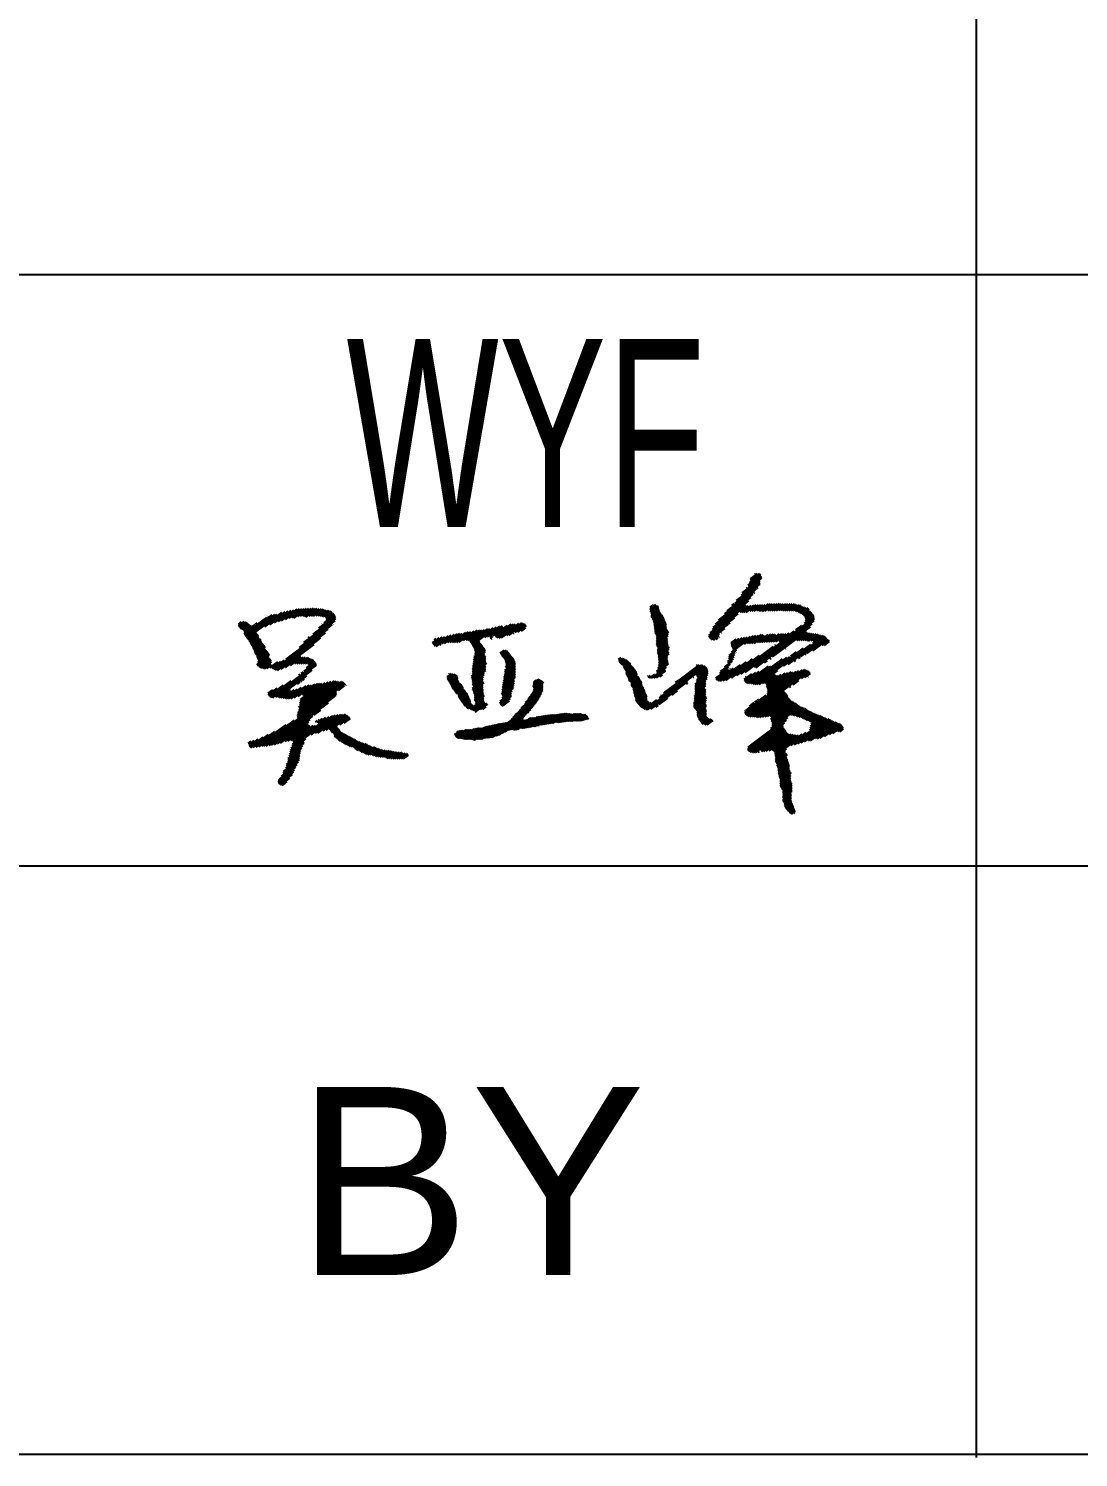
# Model space of a CAD drawing. Header units: millimetres. Extents: x -170 to 250, y -82 to 215.
# Drawn here: x 209.34 to 215.74, y 70.38 to 79.09 of the extents above; entities that cross this region are included whole.
import ezdxf

# ---------------------------------------------------------------- set-up
doc = ezdxf.new("R2010")
doc.units = ezdxf.units.MM
doc.styles.add('Arial', font='ARIAL.TTF', dxfattribs={"height": 0.2})
doc.styles.add('Arial Narrow', font='ARIALN.TTF', dxfattribs={"height": 0.2})

# ---------------------------------------------------------------- blocks, each defined once
blk = doc.blocks.new('Unknown-234524981-42925')
at = {"color": 7, "linetype": 'Continuous'}
for p, q in [((215.1216, 70.3806), (215.1216, 95.6122)), ((167.076, 77.5886), (234.9464, 77.5886)), ((167.076, 73.9853), (234.9464, 73.9851)), ((167.076, 70.4008), (234.9253, 70.4008))]:
    blk.add_line(p, q, dxfattribs=at)
at = {"color": 7, "linetype": 'Continuous', "style": 'Arial'}
blk.add_text('BY', height=1.14609, dxfattribs=at).set_placement((210.9695, 71.492))
blk = doc.blocks.new('Unknown-234524981-42928')
at = {"color": 3, "linetype": 'Continuous'}
for p, q in [((213.7304, 75.6951), (213.8096, 75.7541)), ((213.7321, 75.6866), (213.8136, 75.7473)), ((213.737, 75.7098), (213.807, 75.7619)), ((213.7429, 75.7336), (213.7857, 75.7655)), ((213.743, 75.724), (213.7998, 75.7663)), ((213.7716, 75.7648), (213.7733, 75.7661)), ((213.6009, 75.54), (213.7803, 75.6737)), ((213.6495, 75.586), (213.8034, 75.7006)), ((213.658, 75.602), (213.8024, 75.7097)), ((213.6884, 75.6345), (213.8038, 75.7205)), ((213.694, 75.6484), (213.8131, 75.7372)), ((213.7198, 75.6774), (213.7252, 75.6814)), ((213.7831, 75.6758), (213.7897, 75.6807)), ((213.1314, 75.5513), (213.1664, 75.5775)), ((213.1321, 75.5421), (213.1726, 75.5723)), ((213.1329, 75.5622), (213.148, 75.5735)), ((213.1508, 75.5756), (213.1531, 75.5773)), ((213.5114, 75.4245), (213.7162, 75.5771)), ((213.517, 75.4384), (213.7331, 75.5995)), ((213.5303, 75.4581), (213.7467, 75.6193)), ((213.5484, 75.4813), (213.7608, 75.6396)), ((213.5874, 75.5202), (213.7702, 75.6564)), ((213.6292, 75.5708), (213.6466, 75.5838)), ((213.6913, 75.5293), (213.7474, 75.571)), ((213.7031, 75.5283), (213.7638, 75.5735)), ((213.7168, 75.5287), (213.7788, 75.5749)), ((213.7409, 75.5369), (213.7934, 75.5761)), ((213.7535, 75.5366), (213.8065, 75.5761)), ((213.767, 75.5368), (213.8197, 75.5761)), ((213.7688, 75.6455), (213.7709, 75.6471)), ((213.7827, 75.5388), (213.8332, 75.5764)), ((213.7941, 75.5375), (213.8529, 75.5813)), ((213.8054, 75.5362), (213.8664, 75.5817)), ((213.8177, 75.5356), (213.8788, 75.5811)), ((213.8318, 75.5363), (213.8919, 75.5811)), ((213.8496, 75.5398), (213.9061, 75.5819)), ((213.8627, 75.5398), (213.921, 75.5833)), ((213.8758, 75.5398), (213.933, 75.5824)), ((213.8889, 75.5398), (213.9457, 75.5821)), ((213.902, 75.5398), (213.9588, 75.5821)), ((213.9171, 75.5413), (213.9719, 75.5821)), ((213.9291, 75.5405), (213.985, 75.5821)), ((213.941, 75.5396), (213.9981, 75.5821)), ((213.9531, 75.5388), (214.0112, 75.5821)), ((213.9659, 75.5386), (214.0207, 75.5794)), ((213.9795, 75.539), (214.0298, 75.5765)), ((213.9933, 75.5395), (214.0423, 75.576)), ((214.0056, 75.5389), (214.0511, 75.5728)), ((210.6577, 75.397), (210.7949, 75.4993)), ((210.6606, 75.3894), (210.8285, 75.5145)), ((210.6642, 75.3823), (210.844, 75.5163)), ((210.6684, 75.3757), (210.8562, 75.5157)), ((210.6733, 75.3696), (210.8858, 75.5279)), ((210.782, 75.4408), (210.9065, 75.5336)), ((210.8023, 75.5048), (210.8047, 75.5066)), ((210.8129, 75.4541), (210.9252, 75.5378)), ((210.8425, 75.4664), (210.9424, 75.5409)), ((210.8663, 75.4744), (210.9597, 75.544)), ((210.8839, 75.4777), (210.9806, 75.5497)), ((210.9096, 75.4871), (210.9946, 75.5505)), ((210.932, 75.494), (211.0081, 75.5507)), ((210.9471, 75.4955), (211.0223, 75.5515)), ((210.9591, 75.4947), (211.0365, 75.5523)), ((210.9847, 75.5041), (211.0507, 75.5532)), ((211.0008, 75.5062), (211.0648, 75.554)), ((211.0136, 75.506), (211.079, 75.5548)), ((211.0204, 75.3451), (211.2155, 75.4905)), ((211.0256, 75.5052), (211.091, 75.554)), ((211.0335, 75.5014), (211.1026, 75.5528)), ((211.0537, 75.5066), (211.1148, 75.5521)), ((211.0668, 75.5066), (211.1277, 75.552)), ((211.0773, 75.3973), (211.2151, 75.4999)), ((211.0799, 75.5066), (211.1377, 75.5497)), ((211.096, 75.5088), (211.1468, 75.5467)), ((211.1076, 75.5077), (211.1561, 75.5439)), ((211.1113, 75.4324), (211.2139, 75.5089)), ((211.119, 75.5065), (211.1662, 75.5416)), ((211.1301, 75.505), (211.1776, 75.5404)), ((211.1408, 75.5032), (211.1874, 75.5379)), ((211.1437, 75.4663), (211.2105, 75.5161)), ((211.1515, 75.5014), (211.1942, 75.5332)), ((211.1565, 75.4856), (211.2064, 75.5228)), ((211.1568, 75.4956), (211.1969, 75.5254)), ((213.1328, 75.5328), (213.1825, 75.5699)), ((213.1387, 75.5275), (213.1847, 75.5618)), ((213.1387, 75.5177), (213.1862, 75.5532)), ((213.1387, 75.508), (213.1883, 75.545)), ((213.1387, 75.4982), (213.1912, 75.5374)), ((213.1441, 75.4925), (213.1953, 75.5306)), ((213.1459, 75.4841), (213.1994, 75.5239)), ((213.1517, 75.4786), (213.2035, 75.5172)), ((213.153, 75.4698), (213.2092, 75.5117)), ((213.1543, 75.461), (213.2128, 75.5046)), ((213.1556, 75.4522), (213.2179, 75.4987)), ((213.1569, 75.4434), (213.2202, 75.4906)), ((213.4897, 75.379), (213.6485, 75.4973)), ((213.4898, 75.3889), (213.6681, 75.5217)), ((213.498, 75.4048), (213.7196, 75.5699)), ((213.6603, 75.1449), (214.1339, 75.4978)), ((213.6807, 75.5311), (213.731, 75.5686)), ((213.684, 75.1528), (214.1338, 75.488)), ((214.0154, 75.5365), (214.0578, 75.568)), ((214.0252, 75.534), (214.066, 75.5644)), ((214.034, 75.5308), (214.0753, 75.5615)), ((214.0421, 75.5271), (214.0823, 75.557)), ((214.0493, 75.5227), (214.0959, 75.5574)), ((214.0565, 75.5183), (214.1006, 75.5511)), ((214.0635, 75.5137), (214.1022, 75.5426)), ((214.07, 75.5088), (214.1091, 75.5379)), ((214.0737, 75.4628), (214.1325, 75.5066)), ((214.0745, 75.5024), (214.1144, 75.5321)), ((214.0776, 75.495), (214.1193, 75.526)), ((214.0794, 75.4767), (214.1293, 75.5139)), ((214.0795, 75.4866), (214.1247, 75.5203)), ((210.6214, 75.4481), (210.6564, 75.4741)), ((210.6214, 75.4578), (210.6398, 75.4716)), ((210.6252, 75.4411), (210.6673, 75.4725)), ((210.6305, 75.4353), (210.6741, 75.4678)), ((210.6354, 75.4292), (210.6809, 75.4632)), ((210.6419, 75.4243), (210.6877, 75.4584)), ((210.6499, 75.4205), (210.6944, 75.4537)), ((210.6566, 75.406), (210.7233, 75.4557)), ((210.6578, 75.4166), (210.702, 75.4495)), ((210.6793, 75.3643), (210.7334, 75.4046)), ((210.6856, 75.3592), (210.7391, 75.3991)), ((210.7268, 75.4583), (210.7365, 75.4655)), ((210.8392, 75.1808), (211.1689, 75.4265)), ((210.8473, 75.1771), (211.1523, 75.4044)), ((210.9128, 75.2454), (211.1925, 75.4539)), ((210.9933, 75.3151), (211.2123, 75.4784)), ((211.1323, 75.4578), (211.1341, 75.4592)), ((211.1976, 75.4576), (211.1994, 75.459)), ((211.8781, 75.3399), (211.9576, 75.3992)), ((211.8985, 75.3454), (211.9725, 75.4005)), ((211.9132, 75.3465), (211.986, 75.4008)), ((211.9263, 75.3465), (212.0081, 75.4075)), ((211.9394, 75.3465), (212.0254, 75.4106)), ((211.9525, 75.3465), (212.0396, 75.4114)), ((211.9671, 75.3477), (212.059, 75.4161)), ((211.9938, 75.3578), (212.08, 75.422)), ((212.0104, 75.3604), (212.0931, 75.422)), ((212.0211, 75.3586), (212.1062, 75.422)), ((212.0301, 75.3555), (212.1212, 75.4235)), ((212.0344, 75.349), (212.1418, 75.429)), ((212.0388, 75.3425), (212.1556, 75.4295)), ((212.0431, 75.3359), (212.176, 75.435)), ((212.0472, 75.3292), (212.1949, 75.4393)), ((212.1244, 75.377), (212.2161, 75.4453)), ((212.1412, 75.3797), (212.2319, 75.4473)), ((212.1543, 75.3797), (212.2352, 75.44)), ((212.1755, 75.3858), (212.2625, 75.4506)), ((212.1886, 75.3858), (212.285, 75.4576)), ((212.1921, 75.3786), (212.299, 75.4583)), ((212.1992, 75.3742), (212.3121, 75.4583)), ((212.2113, 75.3734), (212.3311, 75.4627)), ((212.2263, 75.3748), (212.3487, 75.466)), ((212.2576, 75.3883), (212.3594, 75.4642)), ((212.2735, 75.3904), (212.3676, 75.4606)), ((212.2989, 75.3997), (212.3037, 75.4032)), ((212.3092, 75.4073), (212.3742, 75.4558)), ((212.3249, 75.4092), (212.3778, 75.4487)), ((212.3467, 75.4158), (212.3741, 75.4362)), ((213.1582, 75.4346), (213.2208, 75.4813)), ((213.1595, 75.4259), (213.2261, 75.4755)), ((213.1607, 75.4072), (213.2319, 75.4603)), ((213.1608, 75.4171), (213.23, 75.4686)), ((213.1622, 75.3986), (213.2319, 75.4505)), ((213.1664, 75.392), (213.2319, 75.4408)), ((213.1711, 75.3857), (213.2333, 75.432)), ((213.1711, 75.3759), (213.2376, 75.4255)), ((213.1711, 75.3662), (213.2416, 75.4187)), ((213.1711, 75.3564), (213.2452, 75.4116)), ((213.1711, 75.3466), (213.2449, 75.4016)), ((213.4936, 75.3722), (213.6089, 75.4581)), ((213.499, 75.3665), (213.587, 75.432)), ((213.5056, 75.3616), (213.5541, 75.3977)), ((213.5652, 75.406), (213.5671, 75.4074)), ((213.612, 75.4604), (213.6208, 75.4669)), ((213.7118, 75.1638), (214.133, 75.4776)), ((213.7673, 75.1953), (214.1208, 75.4588)), ((213.7758, 75.1919), (214.1105, 75.4414)), ((213.7984, 75.3454), (213.8685, 75.3977)), ((213.8127, 75.3463), (213.8812, 75.3974)), ((213.827, 75.3472), (213.8928, 75.3963)), ((213.8556, 75.349), (213.9211, 75.3979)), ((213.8698, 75.3499), (213.9342, 75.3979)), ((213.8841, 75.3508), (213.9473, 75.3979)), ((213.8975, 75.351), (213.9604, 75.3979)), ((213.9169, 75.3556), (213.98, 75.4027)), ((213.9207, 75.3487), (214.0092, 75.4147)), ((213.9221, 75.2912), (214.0859, 75.4132)), ((214.0197, 75.4225), (214.0559, 75.4495)), ((214.0257, 75.3586), (214.0908, 75.4071)), ((214.0388, 75.3586), (214.0992, 75.4037)), ((214.0519, 75.3586), (214.1104, 75.4022)), ((214.065, 75.3586), (214.1216, 75.4008)), ((214.0781, 75.3586), (214.1328, 75.3994)), ((214.0872, 75.3556), (214.1439, 75.3979)), ((214.0973, 75.3534), (214.1551, 75.3965)), ((210.6863, 75.35), (210.7445, 75.3933)), ((210.6944, 75.3463), (210.7468, 75.3853)), ((210.696, 75.3377), (210.7484, 75.3768)), ((210.6991, 75.3303), (210.7526, 75.3701)), ((210.7035, 75.3238), (210.7597, 75.3656)), ((210.7072, 75.3167), (210.7615, 75.3572)), ((210.7106, 75.3095), (210.7645, 75.3497)), ((210.714, 75.3023), (210.769, 75.3433)), ((210.7173, 75.295), (210.7738, 75.3371)), ((210.7206, 75.2877), (210.7797, 75.3317)), ((210.7216, 75.2787), (210.7844, 75.3255)), ((210.7259, 75.2721), (210.787, 75.3176)), ((210.8595, 75.1764), (211.1038, 75.3584)), ((210.8826, 75.1838), (211.0835, 75.3335)), ((211.0465, 75.3743), (211.0543, 75.3801)), ((211.104, 75.3586), (211.1249, 75.3742)), ((211.8047, 75.3438), (211.8458, 75.3744)), ((211.8051, 75.3538), (211.8059, 75.3544)), ((211.8079, 75.3364), (211.8633, 75.3777)), ((211.8132, 75.3306), (211.8803, 75.3806)), ((211.8162, 75.3621), (211.8284, 75.3712)), ((211.8179, 75.3244), (211.9016, 75.3867)), ((211.8283, 75.3223), (211.9198, 75.3905)), ((211.8504, 75.3291), (211.8585, 75.3351)), ((211.8624, 75.338), (211.9382, 75.3945)), ((212.051, 75.3223), (212.093, 75.3536)), ((212.0547, 75.3153), (212.0955, 75.3457)), ((212.0581, 75.2593), (212.1269, 75.3105)), ((212.0583, 75.3082), (212.1009, 75.3399)), ((212.0614, 75.3008), (212.1069, 75.3347)), ((212.0633, 75.2729), (212.1204, 75.3154)), ((212.0637, 75.2927), (212.1112, 75.3281)), ((212.0648, 75.2837), (212.1138, 75.3203)), ((212.156, 75.3713), (212.1722, 75.3833)), ((212.1621, 75.3661), (212.1691, 75.3713)), ((213.1711, 75.3369), (213.2419, 75.3896)), ((213.1711, 75.3271), (213.2381, 75.377)), ((213.1745, 75.3198), (213.2385, 75.3676)), ((213.1764, 75.292), (213.2411, 75.3402)), ((213.1767, 75.302), (213.2398, 75.349)), ((213.177, 75.2827), (213.2425, 75.3315)), ((213.1786, 75.2741), (213.244, 75.3228)), ((213.1787, 75.3132), (213.239, 75.3581)), ((213.1806, 75.2659), (213.2499, 75.3175)), ((213.5175, 75.3607), (213.5522, 75.3866)), ((213.5347, 75.3638), (213.5477, 75.3734)), ((213.5521, 75.3767), (213.5551, 75.379)), ((213.6263, 75.3344), (213.6751, 75.3707)), ((213.6265, 75.3443), (213.6568, 75.3668)), ((213.6278, 75.2866), (213.7612, 75.3861)), ((213.6285, 75.3263), (213.6926, 75.374)), ((213.6307, 75.3181), (213.7088, 75.3763)), ((213.6313, 75.1331), (213.8848, 75.322)), ((213.6341, 75.3109), (213.7253, 75.3788)), ((213.6361, 75.3026), (213.7435, 75.3827)), ((213.7076, 75.3364), (213.7767, 75.3879)), ((213.7261, 75.3404), (213.7921, 75.3895)), ((213.7384, 75.3398), (213.8117, 75.3944)), ((213.7511, 75.3395), (213.8219, 75.3923)), ((213.766, 75.3409), (213.8302, 75.3887)), ((213.7697, 75.0898), (214.0673, 75.3115)), ((213.7828, 75.0898), (214.1118, 75.3349)), ((213.7871, 75.3468), (213.8525, 75.3955)), ((213.8413, 75.3481), (213.9011, 75.3927)), ((213.8923, 75.3276), (213.8993, 75.3328)), ((213.9455, 75.2013), (214.1941, 75.3865)), ((213.9743, 75.2129), (214.2021, 75.3827)), ((214.049, 75.2589), (214.2074, 75.3768)), ((214.0883, 75.2783), (214.2117, 75.3703)), ((214.1134, 75.3556), (214.1642, 75.3935)), ((214.1236, 75.2949), (214.2177, 75.365)), ((214.125, 75.3448), (214.1286, 75.3474)), ((214.1259, 75.3552), (214.1737, 75.3908)), ((214.1306, 75.349), (214.1842, 75.3889)), ((214.1816, 75.3284), (214.2255, 75.3611)), ((214.1949, 75.3285), (214.2254, 75.3512)), ((210.7321, 75.267), (210.7857, 75.3069)), ((210.7338, 75.2097), (210.8121, 75.268)), ((210.7346, 75.2591), (210.7907, 75.3008)), ((210.736, 75.2504), (210.7965, 75.2954)), ((210.7385, 75.2034), (210.8102, 75.2568)), ((210.7397, 75.2433), (210.8023, 75.29)), ((210.7397, 75.2238), (210.8106, 75.2766)), ((210.743, 75.236), (210.8069, 75.2837)), ((210.7454, 75.1988), (210.8136, 75.2496)), ((210.7523, 75.1941), (210.8194, 75.2442)), ((210.7592, 75.1895), (210.8239, 75.2378)), ((210.7699, 75.1878), (210.8233, 75.2275)), ((210.8244, 75.1991), (210.8623, 75.2273)), ((210.8255, 75.1901), (210.8804, 75.231)), ((210.8324, 75.1855), (210.9025, 75.2377)), ((210.9087, 75.1935), (211.0018, 75.2629)), ((210.9395, 75.2067), (211.0055, 75.2559)), ((210.9659, 75.2166), (211.0186, 75.2559)), ((210.979, 75.2166), (211.0317, 75.2559)), ((210.9921, 75.2166), (211.0441, 75.2554)), ((211.0052, 75.2166), (211.0527, 75.252)), ((211.0183, 75.2166), (211.062, 75.2492)), ((211.0225, 75.171), (211.0937, 75.224)), ((211.0314, 75.2166), (211.07, 75.2454)), ((211.036, 75.1908), (211.0888, 75.2301)), ((211.0435, 75.2159), (211.079, 75.2424)), ((211.0491, 75.2103), (211.0839, 75.2362)), ((212.0491, 75.1647), (212.1314, 75.226)), ((212.0495, 75.1747), (212.1309, 75.2354)), ((212.0498, 75.1847), (212.1304, 75.2448)), ((212.0501, 75.1947), (212.1299, 75.2542)), ((212.0503, 75.2046), (212.1294, 75.2636)), ((212.0522, 75.2158), (212.1238, 75.2691)), ((212.0541, 75.2269), (212.124, 75.2791)), ((212.0559, 75.2381), (212.1275, 75.2915)), ((212.0578, 75.2493), (212.1287, 75.3021)), ((212.2172, 75.2802), (212.2434, 75.2997)), ((212.2217, 75.2737), (212.2554, 75.2988)), ((212.2257, 75.267), (212.2638, 75.2953)), ((212.229, 75.2597), (212.2692, 75.2897)), ((212.2349, 75.2543), (212.2747, 75.284)), ((212.2403, 75.2485), (212.2771, 75.276)), ((212.2439, 75.2415), (212.2822, 75.2701)), ((212.2469, 75.1754), (212.3118, 75.2237)), ((212.2476, 75.2345), (212.2877, 75.2643)), ((212.2504, 75.1975), (212.306, 75.2389)), ((212.2505, 75.2269), (212.2931, 75.2586)), ((212.2525, 75.2186), (212.2982, 75.2527)), ((212.2535, 75.1901), (212.3092, 75.2316)), ((212.254, 75.21), (212.3026, 75.2462)), ((212.9399, 75.2427), (212.9561, 75.2548)), ((212.9421, 75.2346), (212.9645, 75.2513)), ((212.9441, 75.2263), (212.9729, 75.2477)), ((212.9478, 75.2193), (212.9812, 75.2441)), ((212.9539, 75.2141), (212.9889, 75.2402)), ((212.9599, 75.2088), (212.9959, 75.2356)), ((212.9688, 75.2056), (213.002, 75.2304)), ((212.9703, 75.197), (213.0081, 75.2252)), ((213.1721, 75.1717), (213.2434, 75.2248)), ((213.1796, 75.187), (213.2416, 75.2332)), ((213.1825, 75.2575), (213.2473, 75.3058)), ((213.1836, 75.1997), (213.2394, 75.2413)), ((213.1838, 75.2487), (213.2443, 75.2938)), ((213.1841, 75.2099), (213.2385, 75.2504)), ((213.1845, 75.2394), (213.2483, 75.287)), ((213.1847, 75.2201), (213.2399, 75.2612)), ((213.1852, 75.2302), (213.2478, 75.2769)), ((213.5845, 75.1959), (213.6332, 75.2321)), ((213.6051, 75.2307), (213.6438, 75.2595)), ((213.6057, 75.2214), (213.6396, 75.2466)), ((213.6117, 75.2551), (213.651, 75.2844)), ((213.6119, 75.2455), (213.6474, 75.272)), ((213.6148, 75.2672), (213.6608, 75.3015)), ((213.6216, 75.1552), (213.7187, 75.2275)), ((213.6249, 75.1478), (213.745, 75.2373)), ((213.6281, 75.1404), (213.7989, 75.2677)), ((213.6551, 75.2875), (213.6569, 75.2888)), ((213.7378, 75.0953), (213.9128, 75.2257)), ((213.7466, 75.2385), (213.7564, 75.2458)), ((213.7492, 75.094), (213.9646, 75.2545)), ((213.7592, 75.0917), (213.9832, 75.2586)), ((213.8283, 75.2213), (213.8469, 75.2351)), ((213.8626, 75.2468), (213.8689, 75.2515)), ((213.8788, 75.2589), (213.9218, 75.291)), ((213.9145, 75.2269), (213.9396, 75.2456)), ((213.9575, 75.3078), (213.9589, 75.3088)), ((213.9889, 75.2629), (214.0237, 75.2888)), ((214.0121, 75.2313), (214.0212, 75.2381)), ((214.037, 75.2499), (214.0467, 75.2571)), ((214.078, 75.2706), (214.0827, 75.2741)), ((210.7814, 75.1865), (210.8213, 75.2163)), ((210.7954, 75.1872), (210.8237, 75.2083)), ((210.8155, 75.1925), (210.8244, 75.1991)), ((210.8237, 75.2083), (210.8259, 75.21)), ((210.8374, 75.0233), (211.0987, 75.218)), ((210.8381, 75.014), (211.0982, 75.2078)), ((210.8492, 75.0125), (211.071, 75.1778)), ((210.8617, 75.0121), (211.0383, 75.1437)), ((210.9907, 75.1472), (210.9987, 75.1532)), ((211.005, 75.1579), (211.0185, 75.1679)), ((211.0671, 75.1652), (211.0673, 75.1653)), ((211.8942, 75.1371), (211.9201, 75.1564)), ((211.8942, 75.1273), (211.9322, 75.1556)), ((211.8966, 75.1194), (211.9429, 75.1539)), ((211.9009, 75.1128), (211.9505, 75.1498)), ((211.9054, 75.1064), (211.9584, 75.1459)), ((211.9064, 75.1559), (211.9067, 75.1562)), ((211.9091, 75.0994), (211.9604, 75.1376)), ((212.0421, 75.1301), (212.1293, 75.1952)), ((212.0431, 75.1407), (212.1293, 75.2049)), ((212.046, 75.1233), (212.1293, 75.1854)), ((212.0479, 75.115), (212.1293, 75.1757)), ((212.0485, 75.0861), (212.1163, 75.1367)), ((212.0486, 75.1546), (212.1363, 75.2199)), ((212.0496, 75.1065), (212.1211, 75.1597)), ((212.0497, 75.0968), (212.1195, 75.1488)), ((212.2326, 75.0769), (212.3118, 75.1358)), ((212.2342, 75.0878), (212.3118, 75.1456)), ((212.2359, 75.0988), (212.3118, 75.1554)), ((212.2375, 75.1098), (212.3118, 75.1651)), ((212.2391, 75.1208), (212.3118, 75.1749)), ((212.2408, 75.1318), (212.3118, 75.1847)), ((212.2424, 75.1428), (212.244, 75.1439)), ((212.2469, 75.1656), (212.3118, 75.214)), ((212.2469, 75.1559), (212.3118, 75.2042)), ((212.2469, 75.1461), (212.3118, 75.1944)), ((212.9724, 75.1888), (213.0138, 75.2197)), ((212.9758, 75.1815), (213.0173, 75.2125)), ((212.9801, 75.175), (213.0212, 75.2056)), ((212.9832, 75.1578), (213.0318, 75.1941)), ((212.9845, 75.1685), (213.0273, 75.2004)), ((212.9854, 75.1497), (213.0371, 75.1882)), ((212.9895, 75.143), (213.0423, 75.1823)), ((212.993, 75.1358), (213.0468, 75.1759)), ((212.9976, 75.1295), (213.0505, 75.1689)), ((212.9997, 75.1212), (213.0525, 75.1607)), ((213.0016, 75.1129), (213.0544, 75.1523)), ((213.0121, 75.111), (213.0556, 75.1434)), ((213.0296, 75.1143), (213.0622, 75.1386)), ((213.1175, 75.1407), (213.1221, 75.1441)), ((213.1197, 75.1326), (213.1352, 75.1441)), ((213.1279, 75.1289), (213.1605, 75.1532)), ((213.1406, 75.1286), (213.2315, 75.1964)), ((213.1541, 75.1289), (213.2255, 75.1821)), ((213.1702, 75.1312), (213.2276, 75.1739)), ((213.1733, 75.1628), (213.2437, 75.2152)), ((213.1904, 75.1365), (213.2071, 75.1489)), ((213.2307, 75.0396), (213.4556, 75.2072)), ((213.2368, 75.0539), (213.4472, 75.2106)), ((213.2369, 75.0344), (213.4651, 75.2045)), ((213.243, 75.0293), (213.4724, 75.2001)), ((213.3087, 75.1172), (213.4332, 75.21)), ((213.4062, 75.0923), (213.484, 75.1503)), ((213.4062, 75.0825), (213.4793, 75.137)), ((213.4144, 75.1472), (213.478, 75.1946)), ((213.4146, 75.1083), (213.4865, 75.1618)), ((213.4148, 75.2061), (213.4216, 75.2111)), ((213.4163, 75.1193), (213.4865, 75.1716)), ((213.4173, 75.1396), (213.481, 75.187)), ((213.4206, 75.1322), (213.4839, 75.1795)), ((213.5326, 75.1278), (213.6082, 75.1842)), ((213.5346, 75.1196), (213.612, 75.1773)), ((213.5422, 75.1155), (213.6152, 75.1699)), ((213.5491, 75.1109), (213.6184, 75.1625)), ((213.5577, 75.1563), (213.6115, 75.1964)), ((213.5609, 75.1099), (213.6216, 75.1552)), ((213.5617, 75.169), (213.6225, 75.2144)), ((213.5766, 75.1118), (213.6249, 75.1478)), ((213.5943, 75.1153), (213.6281, 75.1404)), ((213.612, 75.1773), (213.6162, 75.1804)), ((213.6152, 75.1699), (213.6406, 75.1888)), ((213.6184, 75.1625), (213.6819, 75.2098)), ((213.6211, 75.184), (213.6249, 75.1869)), ((213.7053, 75.1199), (213.7521, 75.1547)), ((213.7078, 75.1119), (213.7754, 75.1623)), ((213.712, 75.1053), (213.797, 75.1687)), ((213.7143, 75.1363), (213.7166, 75.1381)), ((213.7184, 75.1003), (213.8539, 75.2013)), ((213.7212, 74.9267), (214.0609, 75.1799)), ((213.7244, 74.9193), (214.0754, 75.1809)), ((213.7254, 75.0958), (213.8674, 75.2016)), ((213.7276, 74.912), (214.0857, 75.1788)), ((213.7308, 74.9046), (214.0937, 75.175)), ((213.734, 74.8972), (214.1011, 75.1707)), ((213.7959, 75.0898), (213.9097, 75.1745)), ((213.8172, 75.0959), (213.8929, 75.1523)), ((213.8307, 75.0962), (213.8998, 75.1476)), ((213.8414, 75.0944), (213.9105, 75.1458)), ((213.8422, 75.0755), (213.9543, 75.159)), ((213.8424, 75.0854), (213.9307, 75.1512)), ((213.8446, 75.0284), (214.0384, 75.1728)), ((213.846, 75.0685), (213.9708, 75.1615)), ((213.8475, 75.0599), (213.9916, 75.1672)), ((213.8479, 75.0406), (214.0213, 75.1699)), ((213.8489, 75.0512), (214.0019, 75.1651)), ((214.0558, 75.1272), (214.1074, 75.1657)), ((214.076, 75.1325), (214.1089, 75.157)), ((214.0959, 75.1376), (214.0981, 75.1392)), ((210.8027, 75.0267), (210.8354, 75.051)), ((210.8031, 75.0367), (210.8318, 75.0581)), ((210.8354, 75.051), (210.8579, 75.0678)), ((210.836, 75.0418), (210.8963, 75.0867)), ((210.8367, 75.0325), (210.9429, 75.1116)), ((210.8552, 74.7827), (211.2743, 75.095)), ((210.8719, 75.0099), (210.94, 75.0607)), ((210.8827, 75.0082), (210.9416, 75.0521)), ((210.8937, 75.0066), (210.9615, 75.0572)), ((210.9046, 75.005), (210.9819, 75.0626)), ((210.9155, 75.0034), (211.0062, 75.071)), ((210.9267, 75.0019), (211.0339, 75.0818)), ((210.9419, 75.0035), (211.0538, 75.0869)), ((210.9617, 75.0085), (211.0672, 75.0871)), ((210.9808, 74.8958), (211.2622, 75.1055)), ((210.981, 74.9057), (211.2519, 75.1076)), ((210.9816, 75.0917), (210.9984, 75.1042)), ((210.9818, 74.8868), (211.2691, 75.1009)), ((210.9835, 74.9174), (211.2381, 75.1071)), ((210.9861, 75.0169), (211.0875, 75.0924)), ((210.9892, 74.9314), (211.2272, 75.1087)), ((210.9908, 74.9521), (211.2075, 75.1135)), ((210.9919, 74.9431), (211.2175, 75.1113)), ((210.9964, 74.966), (211.1872, 75.1082)), ((210.9969, 74.9761), (211.1691, 75.1045)), ((210.998, 74.9867), (211.1497, 75.0998)), ((211.0007, 74.9985), (211.1313, 75.0958)), ((211.0022, 75.107), (211.0076, 75.111)), ((211.012, 75.1143), (211.0238, 75.1231)), ((211.0122, 75.0266), (211.1051, 75.0958)), ((211.0188, 75.0217), (211.1182, 75.0958)), ((211.2318, 75.0536), (211.269, 75.0813)), ((211.2746, 75.0854), (211.2781, 75.0881)), ((211.9127, 75.0923), (211.9614, 75.1286)), ((211.9162, 75.0852), (211.9613, 75.1188)), ((211.9199, 75.0781), (211.9656, 75.1122)), ((211.9238, 75.0713), (211.968, 75.1042)), ((211.9279, 75.0646), (211.9744, 75.0992)), ((211.9321, 75.058), (211.9803, 75.0939)), ((211.9364, 75.0514), (211.9853, 75.0878)), ((211.9406, 75.0448), (211.9906, 75.082)), ((211.9459, 75.0389), (211.9937, 75.0746)), ((211.9521, 75.0338), (211.9945, 75.0654)), ((211.9591, 75.0293), (212, 75.0597)), ((211.9613, 75.0212), (212.0054, 75.054)), ((211.9635, 75.0131), (212.0108, 75.0483)), ((212.0484, 75.0665), (212.114, 75.1154)), ((212.0489, 75.0572), (212.116, 75.1071)), ((212.0528, 75.0503), (212.1198, 75.1002)), ((212.0531, 75.0798), (212.1132, 75.1246)), ((212.0544, 75.0417), (212.1131, 75.0855)), ((212.0563, 75.0333), (212.1131, 75.0757)), ((212.0603, 75.0266), (212.1131, 75.0659)), ((212.0604, 75.0169), (212.1168, 75.0589)), ((212.0604, 75.0071), (212.1157, 75.0483)), ((212.2254, 75.0324), (212.3027, 75.09)), ((212.2295, 75.0257), (212.3008, 75.0789)), ((212.2304, 75.0069), (212.29, 75.0513)), ((212.2307, 75.0559), (212.3053, 75.1115)), ((212.2307, 75.0461), (212.3046, 75.1012)), ((212.231, 75.0659), (212.3051, 75.1211)), ((212.2313, 75.0173), (212.2989, 75.0677)), ((212.3726, 74.9795), (212.478, 75.058)), ((212.3734, 74.9762), (212.478, 75.0541)), ((212.3861, 74.9933), (212.478, 75.0618)), ((212.3892, 74.9995), (212.478, 75.0657)), ((212.3906, 75.0044), (212.478, 75.0695)), ((212.3972, 75.0132), (212.478, 75.0733)), ((212.4048, 75.0227), (212.478, 75.0772)), ((212.4103, 75.0306), (212.478, 75.081)), ((212.4145, 75.0376), (212.478, 75.0849)), ((212.418, 75.0441), (212.478, 75.0887)), ((212.4192, 75.0718), (212.4729, 75.1119)), ((212.4194, 75.0758), (212.47, 75.1136)), ((212.4196, 75.0799), (212.4671, 75.1152)), ((212.4199, 75.0839), (212.4642, 75.1169)), ((212.4201, 75.0879), (212.4613, 75.1186)), ((212.4208, 75.0923), (212.4584, 75.1202)), ((212.4209, 75.0692), (212.4759, 75.1102)), ((212.4216, 75.0967), (212.4555, 75.1219)), ((212.4216, 75.0506), (212.478, 75.0926)), ((212.4227, 75.0667), (212.4788, 75.1086)), ((212.4228, 75.1015), (212.4491, 75.1211)), ((212.4238, 75.056), (212.478, 75.0964)), ((212.4241, 75.1062), (212.4369, 75.1158)), ((212.4241, 75.0639), (212.4815, 75.1067)), ((212.4247, 75.0606), (212.4831, 75.1041)), ((213.0073, 75.1074), (213.0112, 75.1103)), ((213.0112, 75.1103), (213.0121, 75.111)), ((213.0139, 75.1026), (213.0288, 75.1137)), ((213.0156, 75.0941), (213.0303, 75.105)), ((213.0164, 75.0849), (213.0518, 75.1113)), ((213.0192, 75.0772), (213.0728, 75.1172)), ((213.0235, 75.0706), (213.0786, 75.1118)), ((213.0276, 75.0639), (213.0826, 75.105)), ((213.0288, 75.1137), (213.0296, 75.1143)), ((213.0294, 75.0555), (213.0837, 75.096)), ((213.0303, 75.105), (213.0465, 75.1171)), ((213.0312, 75.0471), (213.0846, 75.0869)), ((213.033, 75.0387), (213.0897, 75.081)), ((213.0349, 75.0304), (213.0931, 75.0737)), ((213.0369, 75.0221), (213.0962, 75.0663)), ((213.0388, 75.0137), (213.0989, 75.0585)), ((213.0421, 75.0064), (213.1013, 75.0505)), ((213.0465, 75.1171), (213.0471, 75.1176)), ((213.0471, 75.1176), (213.068, 75.1331)), ((213.0518, 75.1113), (213.0641, 75.1205)), ((213.0641, 75.1205), (213.0646, 75.1209)), ((213.0646, 75.1209), (213.0703, 75.1251)), ((213.2246, 75.0448), (213.2359, 75.0532)), ((213.2492, 75.0241), (213.3619, 75.1081)), ((213.2646, 75.0258), (213.2998, 75.052)), ((213.2876, 75.1015), (213.3075, 75.1163)), ((213.3534, 75.092), (213.3615, 75.098)), ((213.3953, 75.133), (213.3975, 75.1346)), ((213.4022, 75.0111), (213.4711, 75.0625)), ((213.4022, 75.0014), (213.4711, 75.0527)), ((213.4062, 75.0727), (213.4789, 75.1269)), ((213.4062, 75.063), (213.4721, 75.1121)), ((213.4062, 75.0532), (213.472, 75.1022)), ((213.4062, 75.0434), (213.4724, 75.0928)), ((213.4062, 75.0337), (213.4706, 75.0817)), ((213.4062, 75.0239), (213.465, 75.0677)), ((213.6282, 75.1307), (213.6313, 75.1331)), ((213.7421, 74.8935), (213.952, 75.0498)), ((213.9807, 75.0713), (213.9899, 75.0781)), ((214.0034, 75.0882), (214.0383, 75.1142)), ((210.807, 75.0201), (210.836, 75.0418)), ((210.8131, 75.0149), (210.8367, 75.0325)), ((210.8203, 75.0105), (210.8374, 75.0233)), ((210.8316, 75.0092), (210.8381, 75.014)), ((210.8559, 74.7735), (211.2195, 75.0444)), ((210.8566, 74.7642), (211.2211, 75.0358)), ((210.8573, 74.755), (211.2033, 75.0128)), ((210.858, 74.7457), (211.1705, 74.9786)), ((211.2035, 75.0129), (211.2186, 75.0242)), ((211.9669, 75.0058), (212.0153, 75.0418)), ((211.9712, 74.9992), (212.0196, 75.0353)), ((211.9756, 74.9927), (212.0228, 75.0279)), ((211.9801, 74.9863), (212.026, 75.0205)), ((211.9848, 74.9801), (212.0292, 75.0132)), ((211.9894, 74.9738), (212.0325, 75.0058)), ((211.994, 74.9674), (212.0358, 74.9985)), ((211.9986, 74.9611), (212.0382, 74.9906)), ((212.0061, 74.9569), (212.0394, 74.9817)), ((212.0094, 74.9496), (212.042, 74.9739)), ((212.0156, 74.9444), (212.049, 74.9693)), ((212.0245, 74.9413), (212.0548, 74.9639)), ((212.035, 74.9394), (212.1176, 75.0009)), ((212.0435, 74.936), (212.1191, 74.9923)), ((212.0511, 74.9319), (212.1222, 74.9848)), ((212.0603, 74.929), (212.1263, 74.9781)), ((212.0604, 74.9974), (212.1164, 75.0391)), ((212.063, 74.9896), (212.1182, 75.0307)), ((212.0666, 74.9727), (212.1172, 75.0104)), ((212.0668, 74.9826), (212.122, 75.0237)), ((212.0756, 74.9306), (212.1359, 74.9755)), ((212.0976, 74.9372), (212.1422, 74.9705)), ((212.1417, 74.7651), (212.4439, 74.9903)), ((212.1476, 74.7657), (212.4387, 74.9826)), ((212.1536, 74.7663), (212.4318, 74.9736)), ((212.1599, 74.7671), (212.4241, 74.964)), ((212.2157, 74.9764), (212.287, 75.0295)), ((212.2176, 74.9681), (212.2871, 75.0199)), ((212.2178, 74.9877), (212.2872, 75.0394)), ((212.2242, 74.9632), (212.2249, 74.9637)), ((212.2249, 74.9637), (212.2797, 75.0046)), ((212.232, 74.9592), (212.2345, 74.9611)), ((212.2345, 74.9611), (212.2424, 74.967)), ((212.2424, 74.967), (212.2743, 74.9908)), ((212.2891, 74.8788), (212.4489, 74.9979)), ((212.2978, 74.8891), (212.4525, 75.0044)), ((212.3042, 74.8977), (212.456, 75.0109)), ((212.3303, 74.921), (212.4596, 75.0174)), ((212.3354, 74.9287), (212.4632, 75.0239)), ((212.3406, 74.9364), (212.4667, 75.0304)), ((212.3457, 74.9441), (212.4684, 75.0355)), ((212.3509, 74.9518), (212.4693, 75.04)), ((212.3684, 74.9687), (212.4717, 75.0456)), ((212.3725, 74.9832), (212.3749, 74.985)), ((213.0436, 74.9978), (213.1043, 75.043)), ((213.0452, 74.9892), (213.1076, 75.0357)), ((213.0494, 74.9826), (213.1109, 75.0284)), ((213.0534, 74.9758), (213.1132, 75.0203)), ((213.0587, 74.97), (213.1143, 75.0114)), ((213.0641, 74.9642), (213.1143, 75.0017)), ((213.0695, 74.9585), (213.1152, 74.9925)), ((213.0753, 74.953), (213.1218, 74.9877)), ((213.0817, 74.9481), (213.1277, 74.9824)), ((213.0887, 74.9435), (213.1391, 74.9811)), ((213.0957, 74.939), (213.1734, 74.9969)), ((213.1052, 74.9363), (213.2369, 75.0344)), ((213.1165, 74.9349), (213.243, 75.0293)), ((213.1353, 74.9392), (213.2492, 75.0241)), ((213.1676, 74.9535), (213.1833, 74.9652)), ((213.1876, 74.9684), (213.2389, 75.0066)), ((213.189, 75.0085), (213.2307, 75.0396)), ((213.1993, 75.0259), (213.1998, 75.0263)), ((213.2154, 75.0379), (213.2246, 75.0448)), ((213.3981, 74.9788), (213.4711, 75.0332)), ((213.3981, 74.9691), (213.4711, 75.0234)), ((213.3981, 74.9593), (213.4762, 75.0175)), ((213.3987, 74.95), (213.4772, 75.0085)), ((213.4022, 74.9916), (213.4711, 75.043)), ((213.4031, 74.9435), (213.475, 74.9971)), ((213.4036, 75.022), (213.4053, 75.0232)), ((213.4081, 74.9374), (213.4728, 74.9857)), ((213.4127, 74.9311), (213.4718, 74.9751)), ((213.4184, 74.9256), (213.4753, 74.968)), ((213.718, 74.9341), (213.8396, 75.0247)), ((213.7382, 74.9589), (213.766, 74.9796)), ((213.7553, 74.8935), (213.9557, 75.0429)), ((213.7671, 74.8925), (213.962, 75.0378)), ((213.7693, 74.9821), (213.7837, 74.9928)), ((213.7774, 74.8905), (213.9665, 75.0313)), ((213.7872, 74.9954), (213.7957, 75.0018)), ((213.7875, 74.8882), (213.9708, 75.0248)), ((213.8011, 74.8886), (213.974, 75.0174)), ((213.8168, 74.8906), (213.9752, 75.0086)), ((213.8325, 74.8925), (213.9821, 75.004)), ((213.848, 74.8943), (213.9875, 74.9982)), ((213.8633, 74.8959), (213.991, 74.9911)), ((213.8677, 74.8797), (214.0075, 74.9838)), ((213.8691, 74.8709), (214.0136, 74.9786)), ((213.8701, 74.8912), (213.9995, 74.9876)), ((213.8722, 74.8635), (214.024, 74.9766)), ((213.8764, 74.8569), (214.0278, 74.9696)), ((213.8764, 74.8471), (214.035, 74.9653)), ((213.8764, 74.8373), (214.0422, 74.9609)), ((210.8587, 74.7365), (211.0748, 74.8975)), ((210.8609, 74.7284), (211.0589, 74.8759)), ((210.9432, 74.7018), (211.2128, 74.9027)), ((210.9486, 74.7156), (211.1936, 74.8981)), ((210.9507, 74.727), (211.1742, 74.8935)), ((211.0659, 74.7835), (211.2292, 74.9052)), ((211.0814, 74.9024), (211.1241, 74.9343)), ((211.0913, 74.7927), (211.2456, 74.9076)), ((211.101, 74.8585), (211.1348, 74.8836)), ((211.1063, 74.794), (211.2575, 74.9068)), ((211.1079, 74.8538), (211.1546, 74.8887)), ((211.1099, 74.8748), (211.1149, 74.8786)), ((211.1386, 74.8084), (211.2744, 74.9096)), ((211.1563, 74.8118), (211.281, 74.9047)), ((211.1748, 74.8158), (211.2894, 74.9012)), ((211.1814, 74.8109), (211.2954, 74.896)), ((211.1953, 74.8995), (211.1964, 74.9003)), ((211.2398, 74.8448), (211.302, 74.8911)), ((211.2668, 74.8551), (211.305, 74.8836)), ((212.0659, 74.9234), (212.0756, 74.9306)), ((212.1115, 74.9378), (212.1322, 74.9532)), ((212.1662, 74.768), (212.4164, 74.9545)), ((212.1725, 74.7688), (212.4034, 74.9409)), ((212.1886, 74.777), (212.4043, 74.9377)), ((212.1947, 74.7777), (212.3934, 74.9258)), ((212.201, 74.7785), (212.3754, 74.9085)), ((212.2091, 74.7807), (212.3678, 74.899)), ((212.2311, 74.7933), (212.3606, 74.8898)), ((212.2481, 74.8022), (212.3562, 74.8827)), ((212.2675, 74.8127), (212.3563, 74.8789)), ((212.2744, 74.8141), (212.3582, 74.8765)), ((212.2812, 74.8152), (212.3613, 74.875)), ((212.2866, 74.8154), (212.3649, 74.8738)), ((212.3005, 74.8143), (212.382, 74.875)), ((212.3049, 74.8137), (212.3999, 74.8845)), ((212.3096, 74.9056), (212.3294, 74.9204)), ((212.3102, 74.8138), (212.4073, 74.8862)), ((212.3168, 74.8149), (212.4138, 74.8872)), ((212.3361, 74.8255), (212.4197, 74.8877)), ((212.3406, 74.825), (212.4248, 74.8876)), ((212.3451, 74.8245), (212.4298, 74.8875)), ((212.3496, 74.824), (212.4348, 74.8874)), ((212.3545, 74.8238), (212.449, 74.8941)), ((212.36, 74.824), (212.4549, 74.8947)), ((212.3666, 74.8251), (212.4608, 74.8953)), ((212.3735, 74.8264), (212.4667, 74.8958)), ((212.3803, 74.8276), (212.4728, 74.8966)), ((212.387, 74.8288), (212.4791, 74.8974)), ((212.3871, 74.9173), (212.3924, 74.9212)), ((212.3937, 74.8299), (212.4855, 74.8983)), ((212.4004, 74.831), (212.4922, 74.8994)), ((212.4071, 74.8322), (212.4988, 74.9005)), ((212.4137, 74.8333), (212.5055, 74.9017)), ((212.4203, 74.8344), (212.512, 74.9027)), ((212.426, 74.8348), (212.5182, 74.9035)), ((212.4315, 74.835), (212.5244, 74.9042)), ((212.4401, 74.8914), (212.443, 74.8936)), ((212.4414, 74.8386), (212.5306, 74.905)), ((212.4484, 74.8399), (212.5362, 74.9054)), ((212.4587, 74.8437), (212.5418, 74.9057)), ((212.465, 74.8446), (212.5469, 74.9057)), ((212.4713, 74.8454), (212.552, 74.9056)), ((212.4776, 74.8463), (212.5571, 74.9056)), ((212.4839, 74.8472), (212.5622, 74.9055)), ((212.4902, 74.848), (212.5691, 74.9068)), ((212.4966, 74.8489), (212.5763, 74.9083)), ((212.5029, 74.8498), (212.5835, 74.9099)), ((212.5093, 74.8507), (212.5907, 74.9114)), ((212.5158, 74.8517), (212.5965, 74.9118)), ((212.5222, 74.8526), (212.602, 74.9121)), ((212.5286, 74.8536), (212.6076, 74.9124)), ((212.5351, 74.8545), (212.6131, 74.9127)), ((212.5415, 74.8555), (212.6184, 74.9128)), ((212.5529, 74.8601), (212.6233, 74.9126)), ((212.5579, 74.86), (212.6283, 74.9125)), ((212.5629, 74.8599), (212.6329, 74.912)), ((212.5678, 74.8597), (212.6374, 74.9116)), ((212.5728, 74.8596), (212.6419, 74.9111)), ((212.5782, 74.8597), (212.6465, 74.9106)), ((212.5839, 74.8602), (212.651, 74.9102)), ((212.5899, 74.8608), (212.6542, 74.9087)), ((212.5967, 74.862), (212.6582, 74.9078)), ((212.6035, 74.8633), (212.6683, 74.9115)), ((212.6103, 74.8645), (212.6735, 74.9115)), ((212.6166, 74.8653), (212.6786, 74.9115)), ((212.6227, 74.866), (212.6838, 74.9115)), ((212.6288, 74.8667), (212.689, 74.9115)), ((212.6347, 74.8672), (212.6941, 74.9115)), ((212.64, 74.8674), (212.6993, 74.9115)), ((212.6452, 74.8674), (212.7044, 74.9115)), ((212.6499, 74.8671), (212.7096, 74.9115)), ((212.6547, 74.8668), (212.714, 74.911)), ((212.6595, 74.8665), (212.717, 74.9094)), ((212.6683, 74.8693), (212.72, 74.9078)), ((212.6735, 74.8693), (212.7239, 74.9069)), ((212.6786, 74.8693), (212.7287, 74.9065)), ((212.6838, 74.8693), (212.7361, 74.9082)), ((212.6889, 74.8693), (212.7394, 74.9069)), ((212.6941, 74.8693), (212.7414, 74.9045)), ((212.6993, 74.8693), (212.7416, 74.9008)), ((212.7044, 74.8693), (212.745, 74.8995)), ((212.7098, 74.8694), (212.7497, 74.8992)), ((212.717, 74.871), (212.7512, 74.8964)), ((212.7242, 74.8725), (212.7529, 74.8938)), ((212.732, 74.8744), (212.7548, 74.8914)), ((212.7407, 74.8771), (212.7564, 74.8888)), ((212.7496, 74.8798), (212.7577, 74.8859)), ((213.4184, 74.9158), (213.4757, 74.9585)), ((213.4184, 74.9061), (213.4719, 74.9459)), ((213.4198, 74.8974), (213.4751, 74.9386)), ((213.4229, 74.8899), (213.4751, 74.9288)), ((213.4259, 74.8824), (213.4751, 74.9191)), ((213.4297, 74.8755), (213.4751, 74.9093)), ((213.4341, 74.869), (213.4751, 74.8995)), ((213.4402, 74.8638), (213.4798, 74.8933)), ((213.4464, 74.8586), (213.4856, 74.8878)), ((213.4526, 74.8534), (213.4911, 74.8821)), ((213.4587, 74.8483), (213.5022, 74.8806)), ((213.4675, 74.845), (213.5109, 74.8774)), ((213.7085, 74.9172), (213.7212, 74.9267)), ((213.7089, 74.9273), (213.7157, 74.9324)), ((213.7123, 74.9103), (213.7244, 74.9193)), ((213.7178, 74.934), (213.718, 74.9341)), ((213.7178, 74.9047), (213.7276, 74.912)), ((213.7247, 74.9), (213.7308, 74.9046)), ((213.7316, 74.8954), (213.734, 74.8972)), ((213.795, 74.7572), (213.9719, 74.889)), ((213.8682, 74.8214), (214.0495, 74.9565)), ((213.9906, 74.9029), (214.0575, 74.9528)), ((213.9907, 74.7175), (214.2113, 74.8818)), ((214.002, 74.9016), (214.066, 74.9493)), ((214.0116, 74.7233), (214.223, 74.8808)), ((214.0117, 74.8991), (214.0749, 74.9462)), ((214.0213, 74.8965), (214.0837, 74.943)), ((214.031, 74.894), (214.0909, 74.9386)), ((214.0329, 74.7294), (214.2319, 74.8777)), ((214.0407, 74.8914), (214.0946, 74.9316)), ((214.0498, 74.8884), (214.1042, 74.929)), ((214.0579, 74.8847), (214.1126, 74.9255)), ((214.0661, 74.881), (214.1203, 74.9215)), ((214.0742, 74.8773), (214.1282, 74.9175)), ((214.0824, 74.8736), (214.1363, 74.9138)), ((214.0905, 74.87), (214.1446, 74.9102)), ((214.0987, 74.8663), (214.1527, 74.9066)), ((214.1048, 74.8123), (214.204, 74.8862)), ((214.1068, 74.8626), (214.1603, 74.9024)), ((214.1077, 74.8242), (214.1947, 74.889)), ((214.1105, 74.8361), (214.187, 74.893)), ((214.1134, 74.848), (214.1784, 74.8964)), ((214.1149, 74.8589), (214.1728, 74.902)), ((210.7123, 74.7055), (210.8439, 74.8036)), ((210.7292, 74.7083), (210.8539, 74.8012)), ((210.7458, 74.7109), (210.8546, 74.792)), ((210.8539, 74.8012), (210.9125, 74.8449)), ((210.8546, 74.792), (210.9636, 74.8732)), ((210.8787, 74.7318), (211.0502, 74.8597)), ((210.9063, 74.7427), (211.0474, 74.8478)), ((210.9229, 74.7453), (211.0532, 74.8424)), ((210.9407, 74.7488), (211.0601, 74.8378)), ((210.9524, 74.7477), (211.077, 74.8406)), ((210.9562, 74.7408), (211.0909, 74.8412)), ((211.0916, 74.8612), (211.1049, 74.8712)), ((211.1853, 74.8041), (211.2254, 74.834)), ((211.1901, 74.7979), (211.2274, 74.8257)), ((211.1965, 74.793), (211.2344, 74.8212)), ((211.2037, 74.7886), (211.2402, 74.8157)), ((211.2054, 74.7801), (211.2438, 74.8086)), ((211.2079, 74.7721), (211.2487, 74.8025)), ((211.2134, 74.7664), (211.256, 74.7982)), ((211.2207, 74.7621), (211.2633, 74.7939)), ((211.2261, 74.7564), (211.2706, 74.7896)), ((211.9422, 74.7817), (211.9786, 74.8088)), ((211.9423, 74.7856), (211.972, 74.8078)), ((211.9428, 74.7899), (211.9461, 74.7924)), ((211.9429, 74.7784), (211.9839, 74.809)), ((211.9444, 74.7757), (211.989, 74.8089)), ((211.9459, 74.773), (211.9941, 74.8089)), ((211.9477, 74.7705), (212.0073, 74.8149)), ((211.9503, 74.7686), (212.0125, 74.8149)), ((211.9529, 74.7667), (212.0176, 74.8149)), ((211.954, 74.7982), (211.9628, 74.8048)), ((211.9555, 74.7647), (212.0228, 74.8149)), ((211.959, 74.7635), (212.028, 74.8149)), ((211.9639, 74.7633), (212.0331, 74.8149)), ((211.9688, 74.7632), (212.0383, 74.8149)), ((211.9736, 74.7629), (212.0434, 74.8149)), ((211.9779, 74.7622), (212.0486, 74.8149)), ((211.982, 74.7614), (212.0593, 74.8191)), ((211.9857, 74.7604), (212.0668, 74.8208)), ((211.9894, 74.7593), (212.0743, 74.8225)), ((211.9931, 74.7582), (212.0808, 74.8235)), ((211.9974, 74.7575), (212.0868, 74.8241)), ((212.0025, 74.7575), (212.0922, 74.8244)), ((212.0077, 74.7575), (212.0973, 74.8243)), ((212.0128, 74.7575), (212.1023, 74.8242)), ((212.018, 74.7575), (212.1073, 74.8241)), ((212.0231, 74.7575), (212.1123, 74.824)), ((212.0283, 74.7575), (212.1251, 74.8296)), ((212.0335, 74.7575), (212.1355, 74.8335)), ((212.0386, 74.7575), (212.1429, 74.8352)), ((212.0427, 74.7567), (212.1494, 74.8362)), ((212.0462, 74.7555), (212.156, 74.8373)), ((212.0498, 74.7543), (212.1638, 74.8392)), ((212.0536, 74.7533), (212.172, 74.8415)), ((212.0577, 74.7525), (212.1795, 74.8433)), ((212.0617, 74.7516), (212.1863, 74.8445)), ((212.0747, 74.7575), (212.1926, 74.8453)), ((212.0799, 74.7575), (212.1989, 74.8462)), ((212.085, 74.7575), (212.2092, 74.8501)), ((212.0902, 74.7575), (212.2147, 74.8503)), ((212.0954, 74.7575), (212.2211, 74.8512)), ((212.1005, 74.7575), (212.2276, 74.8522)), ((212.1057, 74.7575), (212.234, 74.8531)), ((212.1191, 74.7637), (212.2405, 74.8541)), ((212.1247, 74.764), (212.2469, 74.8551)), ((212.1304, 74.7644), (212.2534, 74.856)), ((212.136, 74.7647), (212.2598, 74.857)), ((212.203, 74.8492), (212.203, 74.8493)), ((212.2916, 74.8153), (212.3698, 74.8736)), ((212.2961, 74.8148), (212.3747, 74.8734)), ((212.3259, 74.8178), (212.335, 74.8246)), ((212.4543, 74.8405), (212.4552, 74.8411)), ((212.6643, 74.8663), (212.6644, 74.8664)), ((213.434, 74.8689), (213.4341, 74.869)), ((213.4388, 74.8627), (213.4402, 74.8638)), ((213.4437, 74.8566), (213.4464, 74.8586)), ((213.4499, 74.8515), (213.4526, 74.8534)), ((213.4587, 74.8482), (213.4587, 74.8483)), ((213.4788, 74.8437), (213.5156, 74.8711)), ((213.7983, 74.7498), (213.9628, 74.8724)), ((213.8015, 74.7424), (213.9537, 74.8559)), ((213.8047, 74.7351), (213.9447, 74.8394)), ((213.8079, 74.7277), (213.9452, 74.83)), ((213.8111, 74.7203), (213.9498, 74.8237)), ((213.8143, 74.713), (213.9543, 74.8173)), ((213.8175, 74.7056), (213.9589, 74.8109)), ((213.8207, 74.6982), (213.9635, 74.8046)), ((213.8239, 74.6908), (213.9681, 74.7982)), ((213.8272, 74.6835), (213.9726, 74.7919)), ((213.8404, 74.6836), (213.9807, 74.7882)), ((213.8567, 74.686), (213.9919, 74.7867)), ((213.8924, 74.6637), (214.0589, 74.7879)), ((213.9744, 74.7151), (214.0841, 74.7969)), ((214.0525, 74.7342), (214.2387, 74.873)), ((214.0733, 74.74), (214.2465, 74.8691)), ((214.0965, 74.7475), (214.2549, 74.8656)), ((214.109, 74.7471), (214.2646, 74.863)), ((214.1399, 74.7603), (214.2727, 74.8593)), ((214.1525, 74.7599), (214.2797, 74.8547)), ((214.1696, 74.7629), (214.289, 74.8519)), ((214.1955, 74.7724), (214.2964, 74.8476)), ((214.225, 74.7847), (214.3021, 74.8422)), ((214.2461, 74.7906), (214.307, 74.836)), ((214.276, 74.8031), (214.3112, 74.8294)), ((214.2883, 74.8026), (214.3119, 74.8201)), ((210.6822, 74.7318), (210.7003, 74.7454)), ((210.6848, 74.724), (210.7187, 74.7493)), ((210.6867, 74.7157), (210.7422, 74.7571)), ((210.6906, 74.7089), (210.7729, 74.7701)), ((210.6965, 74.7034), (210.806, 74.7851)), ((210.7641, 74.7148), (210.8552, 74.7827)), ((210.7765, 74.7143), (210.8559, 74.7735)), ((210.7911, 74.7154), (210.8566, 74.7642)), ((210.8093, 74.7192), (210.8573, 74.755)), ((210.8239, 74.7203), (210.858, 74.7457)), ((210.8413, 74.7235), (210.8587, 74.7365)), ((210.9259, 74.6401), (211.0082, 74.7014)), ((210.9314, 74.654), (211.0142, 74.7157)), ((210.9342, 74.6658), (211.0226, 74.7317)), ((210.9376, 74.6781), (211.0218, 74.7409)), ((210.939, 74.6889), (211.0322, 74.7584)), ((211.2309, 74.7503), (211.2779, 74.7852)), ((211.2381, 74.7458), (211.2854, 74.781)), ((211.2461, 74.7421), (211.2929, 74.7769)), ((211.2527, 74.7372), (211.3006, 74.7729)), ((211.2594, 74.7324), (211.3085, 74.769)), ((211.2665, 74.7279), (211.3164, 74.7651)), ((211.2739, 74.7237), (211.3243, 74.7612)), ((211.2825, 74.7203), (211.3321, 74.7573)), ((211.2919, 74.7176), (211.3387, 74.7524)), ((211.2985, 74.7128), (211.3453, 74.7476)), ((211.3078, 74.7099), (211.3547, 74.7449)), ((211.3196, 74.7089), (211.3634, 74.7416)), ((211.3268, 74.7046), (211.3712, 74.7376)), ((211.3319, 74.6986), (211.3804, 74.7347)), ((211.3378, 74.6932), (211.3884, 74.7309)), ((211.3445, 74.6884), (211.4001, 74.7299)), ((211.3555, 74.6869), (211.4078, 74.7258)), ((211.3635, 74.683), (211.4148, 74.7213)), ((211.3708, 74.6788), (211.4232, 74.7178)), ((211.3787, 74.6749), (211.4315, 74.7142)), ((211.3867, 74.6711), (211.4396, 74.7105)), ((211.395, 74.6675), (211.4526, 74.7104)), ((211.4036, 74.6641), (211.4609, 74.7068)), ((211.4123, 74.6609), (211.4692, 74.7032)), ((211.4263, 74.6615), (211.4778, 74.6999)), ((213.7285, 74.688), (213.8015, 74.7424)), ((213.7286, 74.6979), (213.7983, 74.7498)), ((213.7292, 74.7081), (213.795, 74.7572)), ((213.7331, 74.6817), (213.8047, 74.7351)), ((213.7418, 74.6784), (213.8079, 74.7277)), ((213.7515, 74.6759), (213.8111, 74.7203)), ((213.7621, 74.674), (213.8143, 74.713)), ((213.7749, 74.6738), (213.8175, 74.7056)), ((213.8748, 74.6897), (214.003, 74.7852)), ((213.8829, 74.686), (214.0141, 74.7837)), ((213.8888, 74.6806), (214.0252, 74.7823)), ((213.893, 74.674), (214.0363, 74.7808)), ((213.8934, 74.6547), (213.9739, 74.7148)), ((210.8939, 74.5479), (210.988, 74.618)), ((210.8963, 74.5594), (210.9945, 74.6326)), ((210.91, 74.5794), (210.9951, 74.6428)), ((210.9139, 74.6019), (210.9971, 74.6639)), ((210.9146, 74.5926), (210.9957, 74.653)), ((210.9231, 74.6185), (210.9996, 74.6755)), ((210.9257, 74.6302), (211.0023, 74.6873)), ((211.4363, 74.6592), (211.4868, 74.6969)), ((211.4452, 74.6561), (211.496, 74.6939)), ((211.4549, 74.6536), (211.5052, 74.691)), ((211.4646, 74.651), (211.5159, 74.6893)), ((211.4753, 74.6492), (211.4842, 74.6559)), ((211.4842, 74.6559), (211.5273, 74.6879)), ((211.487, 74.6481), (211.5057, 74.6621)), ((211.4998, 74.648), (211.5271, 74.6683)), ((211.5057, 74.6621), (211.5404, 74.6879)), ((211.5126, 74.6478), (211.5486, 74.6746)), ((211.5207, 74.644), (211.5701, 74.6808)), ((211.5271, 74.6683), (211.5513, 74.6863)), ((211.5286, 74.6401), (211.5811, 74.6792)), ((211.5392, 74.6383), (211.5922, 74.6777)), ((211.5486, 74.6746), (211.5606, 74.6835)), ((211.5511, 74.6373), (211.6046, 74.6772)), ((211.5653, 74.6381), (211.6186, 74.6779)), ((211.5701, 74.6808), (211.5704, 74.681)), ((211.5764, 74.6367), (211.6251, 74.673)), ((211.5895, 74.6367), (211.6379, 74.6727)), ((211.6026, 74.6367), (211.6483, 74.6707)), ((211.6157, 74.6367), (211.6576, 74.6679)), ((211.6288, 74.6367), (211.6593, 74.6595)), ((213.7912, 74.6762), (213.7996, 74.6824)), ((213.8061, 74.6776), (213.8069, 74.6781)), ((213.8071, 74.688), (213.8207, 74.6982)), ((213.8128, 74.6825), (213.8141, 74.6835)), ((213.8147, 74.684), (213.8239, 74.6908)), ((213.8259, 74.6826), (213.8272, 74.6835)), ((213.8967, 74.6474), (213.9643, 74.6978)), ((213.8967, 74.6377), (213.9579, 74.6833)), ((213.8967, 74.6279), (213.9601, 74.6751)), ((213.8969, 74.6183), (213.9658, 74.6696)), ((213.9012, 74.6118), (213.97, 74.663)), ((213.9042, 74.5945), (213.9666, 74.6409)), ((213.9046, 74.6045), (213.9663, 74.6505)), ((213.9076, 74.5872), (213.9721, 74.6353)), ((213.9111, 74.5801), (213.9745, 74.6273)), ((213.9121, 74.571), (213.9757, 74.6185)), ((210.8751, 74.5144), (210.9722, 74.5868)), ((210.8758, 74.5052), (210.9644, 74.5712)), ((210.8765, 74.4959), (210.9589, 74.5573)), ((210.8772, 74.4866), (210.9522, 74.5425)), ((210.8845, 74.5311), (210.9801, 74.6024)), ((213.9131, 74.562), (213.9781, 74.6104)), ((213.914, 74.5529), (213.9809, 74.6028)), ((213.9156, 74.5443), (213.9818, 74.5937)), ((213.9172, 74.5358), (213.9818, 74.5839)), ((213.9194, 74.5277), (213.9818, 74.5742)), ((213.9216, 74.5196), (213.9856, 74.5672)), ((213.9238, 74.5114), (213.9882, 74.5594)), ((213.9251, 74.5026), (213.9937, 74.5537)), ((213.9251, 74.4928), (213.9899, 74.5412)), ((213.9251, 74.4831), (213.9899, 74.5314)), ((210.8637, 74.4962), (210.8758, 74.5052)), ((210.8646, 74.5066), (210.8658, 74.5074)), ((210.8668, 74.4887), (210.8765, 74.4959)), ((210.8708, 74.5112), (210.8751, 74.5144)), ((210.8714, 74.4824), (210.8772, 74.4866)), ((210.8791, 74.4783), (210.8829, 74.4812)), ((210.8829, 74.4812), (210.9349, 74.5199)), ((210.8885, 74.4755), (210.9044, 74.4874)), ((210.9044, 74.4874), (210.9197, 74.4988)), ((213.9251, 74.4733), (213.9899, 74.5216)), ((213.9268, 74.4648), (213.9899, 74.5119)), ((213.9319, 74.4589), (213.992, 74.5037)), ((213.9348, 74.4513), (213.9946, 74.4958)), ((213.9413, 74.4463), (213.9972, 74.488)), ((213.9413, 74.4366), (213.998, 74.4789)), ((213.9413, 74.4268), (213.998, 74.4691)), ((213.9428, 74.4182), (213.998, 74.4593)), ((213.946, 74.4108), (213.998, 74.4496)), ((213.9492, 74.4034), (213.998, 74.4398)), ((213.9413, 74.4171), (213.9428, 74.4182)), ((213.9413, 74.4073), (213.946, 74.4108)), ((213.9413, 74.3975), (213.9492, 74.4034)), ((213.9413, 74.3878), (213.9524, 74.396)), ((213.9413, 74.378), (213.9556, 74.3887)), ((213.9451, 74.3711), (213.9588, 74.3813)), ((213.9497, 74.3648), (213.962, 74.3739)), ((213.9508, 74.3558), (213.9652, 74.3666)), ((213.9521, 74.347), (213.9685, 74.3592)), ((213.9524, 74.396), (213.994, 74.427)), ((213.9553, 74.3397), (213.9717, 74.3518)), ((213.9556, 74.3887), (213.994, 74.4173)), ((213.9588, 74.3813), (213.994, 74.4075)), ((213.962, 74.3739), (213.994, 74.3978)), ((213.9652, 74.3666), (213.9946, 74.3884)), ((213.9685, 74.3592), (213.9961, 74.3798)), ((213.9717, 74.3518), (213.9988, 74.3721)), ((213.9749, 74.3445), (214.0016, 74.3644)), ((213.9781, 74.3371), (214.0044, 74.3567)), ((213.9598, 74.3332), (213.9749, 74.3445)), ((213.9647, 74.3271), (213.9781, 74.3371)), ((213.9696, 74.321), (213.9813, 74.3297)), ((213.9762, 74.3162), (213.9845, 74.3223)), ((213.9804, 74.3095), (213.9877, 74.315)), ((213.9813, 74.3297), (214.0072, 74.3491)), ((213.9845, 74.3223), (214.0101, 74.3415)), ((213.987, 74.3047), (213.9909, 74.3076)), ((213.9877, 74.315), (214.0131, 74.3339)), ((213.9909, 74.3076), (214.016, 74.3263)), ((213.9945, 74.3005), (214.0182, 74.3182)), ((214.0129, 74.3044), (214.015, 74.306))]:
    blk.add_line(p, q, dxfattribs=at)
at = {"color": 6, "style": 'Arial Narrow', "width": 0.75}
blk.add_text('WYF', height=1.14531, dxfattribs=at).set_placement((211.2808, 76.0507))

msp = doc.modelspace()

# ---------------------------------------------------------------- block references
for name in ['Unknown-234524981-42925', 'Unknown-234524981-42928']:
    msp.add_blockref(name, (0, 0))

doc.saveas('drawing.dxf')
